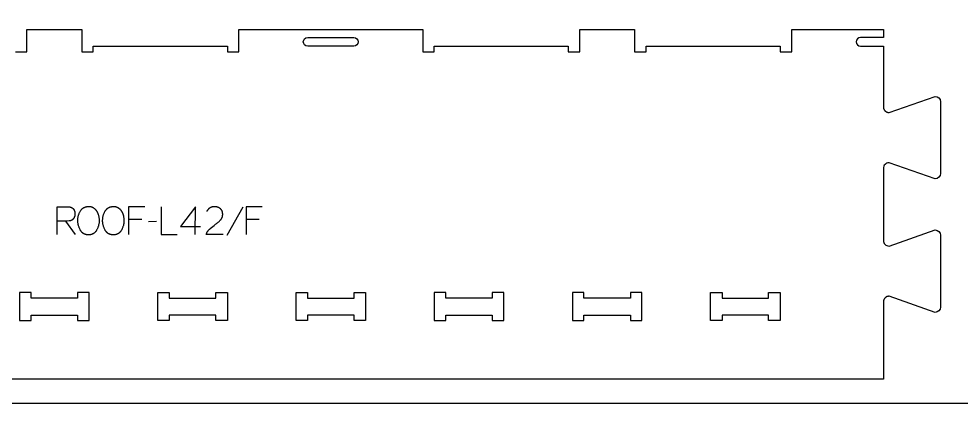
# Model space of a CAD drawing. Extents: x -7518 to -4335, y -84343 to -75479.
# Drawn here: x -5928 to -4905, y -80043 to -79626 of the extents above; entities that cross this region are included whole.
import ezdxf

# ---------------------------------------------------------------- set-up
doc = ezdxf.new("R2010")
doc.units = 0
for name, color, linetype in [('0_SHEET_SPRUCEPLY_2440X122', 1, 'CONTINUOUS'), ('1_ANYTOOL_1MMDEEP_LABELS_S', 2, 'CONTINUOUS'), ('3_ANYTOOL_CUTTHROUGH_INSID', 4, 'CONTINUOUS'), ('4_ANYTOOL_CUTTHROUGH_OUTSI', 5, 'CONTINUOUS')]:
    doc.layers.add(name, color=color, linetype=linetype)

msp = doc.modelspace()

# ---------------------------------------------------------------- linework, layer by layer
at = {"layer": '0_SHEET_SPRUCEPLY_2440X122'}
msp.add_lwpolyline([(-7146.3, -78823), (-7146.3, -80043), (-4706.3, -80043), (-4706.3, -78823)], close=True, dxfattribs=at)
at = {"layer": '1_ANYTOOL_1MMDEEP_LABELS_S'}
for points in [[(-5886.2, -79859.8), (-5886.2, -79829.8), (-5874.8, -79829.8), (-5874.3, -79829.8), (-5873.8, -79829.8), (-5873.6, -79829.8), (-5873.4, -79829.8), (-5873.2, -79829.9), (-5872.9, -79829.9), (-5872.7, -79829.9), (-5872.5, -79830), (-5872.3, -79830), (-5872.1, -79830.1), (-5871.9, -79830.1), (-5871.7, -79830.2), (-5871.5, -79830.2), (-5871.3, -79830.3), (-5871.1, -79830.3), (-5871, -79830.4), (-5870.8, -79830.5), (-5870.6, -79830.5), (-5870.4, -79830.6), (-5870.3, -79830.7), (-5870.1, -79830.8), (-5870, -79830.9), (-5869.8, -79831), (-5869.6, -79831.1), (-5869.5, -79831.2), (-5869.4, -79831.3), (-5869.2, -79831.4), (-5869.1, -79831.5), (-5869, -79831.6), (-5868.8, -79831.7), (-5868.7, -79831.9), (-5868.6, -79832), (-5868.5, -79832.1), (-5868.4, -79832.3), (-5868.3, -79832.4), (-5868.2, -79832.5), (-5868.1, -79832.7), (-5868, -79832.8), (-5867.9, -79833), (-5867.8, -79833.2), (-5867.7, -79833.3), (-5867.6, -79833.5), (-5867.5, -79833.7), (-5867.5, -79833.8), (-5867.4, -79834), (-5867.3, -79834.2), (-5867.3, -79834.4), (-5867.2, -79834.6), (-5867.2, -79834.8), (-5867.1, -79835), (-5867.1, -79835.2), (-5867, -79835.4), (-5867, -79835.6), (-5867, -79835.8), (-5866.9, -79836), (-5866.9, -79836.2), (-5866.9, -79836.4), (-5866.9, -79836.7), (-5866.8, -79837.1), (-5866.8, -79837.6), (-5866.8, -79837.8), (-5866.8, -79838), (-5866.9, -79838.1), (-5866.9, -79838.3), (-5866.9, -79838.5), (-5866.9, -79838.7), (-5866.9, -79838.8), (-5866.9, -79839), (-5867, -79839.2), (-5867, -79839.3), (-5867, -79839.5), (-5867.1, -79839.7), (-5867.1, -79839.8), (-5867.2, -79840), (-5867.2, -79840.2), (-5867.3, -79840.3), (-5867.3, -79840.5), (-5867.4, -79840.7), (-5867.5, -79840.8), (-5867.5, -79841), (-5867.6, -79841.1), (-5867.7, -79841.3), (-5867.8, -79841.4), (-5867.8, -79841.6), (-5867.9, -79841.8), (-5868, -79841.9), (-5868.1, -79842.1), (-5868.2, -79842.2), (-5868.3, -79842.4), (-5868.4, -79842.5), (-5868.5, -79842.7), (-5868.6, -79842.8), (-5868.7, -79843), (-5868.8, -79843.1), (-5869, -79843.2), (-5869.1, -79843.4), (-5869.2, -79843.5), (-5869.3, -79843.6), (-5869.5, -79843.7), (-5869.6, -79843.8), (-5869.7, -79844), (-5869.8, -79844.1), (-5870, -79844.2), (-5870.1, -79844.3), (-5870.3, -79844.3), (-5870.4, -79844.4), (-5870.6, -79844.5), (-5870.7, -79844.6), (-5870.9, -79844.7), (-5871, -79844.7), (-5871.2, -79844.8), (-5871.3, -79844.9), (-5871.5, -79844.9), (-5871.6, -79845), (-5871.8, -79845), (-5872, -79845.1), (-5872.1, -79845.1), (-5872.3, -79845.1), (-5872.5, -79845.2), (-5872.7, -79845.2), (-5872.8, -79845.2), (-5873, -79845.2), (-5873.2, -79845.2), (-5875.1, -79845.3), (-5877.2, -79845.3), (-5886.1, -79845.3)], [(-5790.9, -79829.8), (-5808.6, -79829.8), (-5808.6, -79859.8)], [(-5773.1, -79829.8), (-5773.1, -79859.8), (-5756, -79859.8)], [(-5736.2, -79859.8), (-5736.1, -79829.7), (-5752.2, -79851.1)], [(-5706, -79859.7), (-5724.3, -79859.7), (-5724.1, -79859.2), (-5724, -79859), (-5723.9, -79858.8), (-5723.9, -79858.6), (-5723.8, -79858.4), (-5723.7, -79858.1), (-5723.6, -79857.9), (-5723.5, -79857.7), (-5723.4, -79857.5), (-5723.3, -79857.3), (-5723.2, -79857.1), (-5723, -79856.9), (-5722.9, -79856.7), (-5722.8, -79856.5), (-5722.7, -79856.3), (-5722.6, -79856.1), (-5722.4, -79855.9), (-5722.3, -79855.7), (-5722.1, -79855.6), (-5722, -79855.4), (-5721.9, -79855.2), (-5721.7, -79855), (-5721.6, -79854.9), (-5721.4, -79854.7), (-5721.2, -79854.5), (-5721.1, -79854.3), (-5720.9, -79854.2), (-5720.7, -79854), (-5720.6, -79853.9), (-5720.2, -79853.5), (-5718.7, -79852.3), (-5717.2, -79851.1), (-5715.7, -79850), (-5714.2, -79848.8), (-5713.4, -79848.3), (-5712.7, -79847.7), (-5712, -79847.1), (-5711.3, -79846.6), (-5710.6, -79846), (-5710, -79845.4), (-5709.4, -79844.8), (-5708.8, -79844.1), (-5708.6, -79844), (-5708.5, -79843.8), (-5708.4, -79843.7), (-5708.2, -79843.5), (-5708.1, -79843.3), (-5708, -79843.2), (-5707.9, -79843), (-5707.7, -79842.8), (-5707.6, -79842.6), (-5707.5, -79842.5), (-5707.4, -79842.3), (-5707.3, -79842.1), (-5707.3, -79841.9), (-5707.2, -79841.7), (-5707.1, -79841.6), (-5707, -79841.4), (-5706.9, -79841.2), (-5706.9, -79841), (-5706.8, -79840.8), (-5706.8, -79840.6), (-5706.7, -79840.4), (-5706.7, -79840.2), (-5706.6, -79840), (-5706.6, -79839.8), (-5706.5, -79839.5), (-5706.5, -79839.3), (-5706.5, -79839.1), (-5706.5, -79838.9), (-5706.4, -79838.7), (-5706.4, -79838.5), (-5706.4, -79838.2), (-5706.4, -79838), (-5706.4, -79837.8), (-5706.4, -79837.5), (-5706.4, -79837.3), (-5706.5, -79837), (-5706.5, -79836.8), (-5706.5, -79836.6), (-5706.5, -79836.3), (-5706.6, -79836.1), (-5706.6, -79835.9), (-5706.7, -79835.7), (-5706.7, -79835.5), (-5706.8, -79835.3), (-5706.8, -79835.1), (-5706.9, -79834.9), (-5707, -79834.7), (-5707.1, -79834.5), (-5707.1, -79834.3), (-5707.2, -79834.1), (-5707.3, -79833.9), (-5707.4, -79833.7), (-5707.5, -79833.5), (-5707.6, -79833.4), (-5707.7, -79833.2), (-5707.8, -79833), (-5708, -79832.9), (-5708.1, -79832.7), (-5708.2, -79832.6), (-5708.4, -79832.4), (-5708.5, -79832.3), (-5708.6, -79832.1), (-5708.8, -79832), (-5709, -79831.9), (-5709.1, -79831.7), (-5709.3, -79831.6), (-5709.4, -79831.5), (-5709.6, -79831.4), (-5709.8, -79831.3), (-5709.9, -79831.2), (-5710.1, -79831.1), (-5710.3, -79831), (-5710.5, -79830.9), (-5710.7, -79830.8), (-5710.8, -79830.7), (-5711, -79830.6), (-5711.2, -79830.5), (-5711.4, -79830.4), (-5711.6, -79830.4), (-5711.8, -79830.3), (-5712, -79830.2), (-5712.2, -79830.2), (-5712.4, -79830.1), (-5712.6, -79830.1), (-5712.8, -79830), (-5713.1, -79830), (-5713.3, -79829.9), (-5713.5, -79829.9), (-5713.7, -79829.9), (-5713.9, -79829.9), (-5714.2, -79829.8), (-5714.4, -79829.8), (-5714.6, -79829.8), (-5714.9, -79829.8), (-5715.3, -79829.8), (-5715.7, -79829.8), (-5716.1, -79829.8), (-5716.4, -79829.8), (-5716.8, -79829.9), (-5717.1, -79829.9), (-5717.4, -79830), (-5717.8, -79830), (-5718.1, -79830.1), (-5718.4, -79830.2), (-5718.6, -79830.2), (-5718.7, -79830.3), (-5718.9, -79830.3), (-5719, -79830.4), (-5719.2, -79830.4), (-5719.3, -79830.5), (-5719.4, -79830.6), (-5719.6, -79830.6), (-5719.7, -79830.7), (-5719.9, -79830.8), (-5720, -79830.8), (-5720.1, -79830.9), (-5720.3, -79831), (-5720.4, -79831.1), (-5720.5, -79831.1), (-5720.7, -79831.2), (-5720.8, -79831.3), (-5720.9, -79831.4), (-5721.1, -79831.5), (-5721.2, -79831.6), (-5721.3, -79831.7), (-5721.4, -79831.8), (-5721.5, -79831.9), (-5721.7, -79832), (-5721.8, -79832.1), (-5721.9, -79832.2), (-5722, -79832.3), (-5722.1, -79832.4), (-5722.2, -79832.5), (-5722.3, -79832.6), (-5722.4, -79832.8), (-5722.5, -79832.9), (-5722.7, -79833.1), (-5722.9, -79833.4), (-5723.1, -79833.7), (-5723.3, -79834), (-5723.5, -79834.3), (-5723.7, -79834.6), (-5723.8, -79834.9)], [(-5684.7, -79830.2), (-5701.9, -79861)], [(-5663.5, -79829.8), (-5681.1, -79829.8), (-5681.1, -79859.8)], [(-5877.2, -79845.3), (-5866.7, -79859.8)], [(-5794.1, -79843.7), (-5808.6, -79843.7)], [(-5778.3, -79845.9), (-5787, -79846)], [(-5666.7, -79843.7), (-5681.1, -79843.7)], [(-5752.2, -79851.1), (-5730.4, -79851.1)]]:
    msp.add_lwpolyline(points, dxfattribs=at)
for points in [[(-5851.7, -79829.4), (-5851.3, -79829.4), (-5851, -79829.5), (-5850.6, -79829.5), (-5850.3, -79829.5), (-5850.1, -79829.6), (-5849.9, -79829.6), (-5849.8, -79829.6), (-5849.6, -79829.6), (-5849.4, -79829.7), (-5849.3, -79829.7), (-5849.1, -79829.8), (-5848.9, -79829.8), (-5848.8, -79829.9), (-5848.6, -79829.9), (-5848.5, -79830), (-5848.3, -79830), (-5848.2, -79830.1), (-5848, -79830.1), (-5847.9, -79830.2), (-5847.7, -79830.3), (-5847.6, -79830.3), (-5847.4, -79830.4), (-5847.3, -79830.5), (-5847.1, -79830.6), (-5847, -79830.6), (-5846.9, -79830.7), (-5846.7, -79830.8), (-5846.6, -79830.9), (-5846.3, -79831.1), (-5846.1, -79831.3), (-5845.8, -79831.5), (-5845.6, -79831.7), (-5845.4, -79831.9), (-5845.1, -79832.1), (-5844.9, -79832.4), (-5844.7, -79832.6), (-5844.5, -79832.8), (-5844.3, -79833.1), (-5844.1, -79833.3), (-5843.9, -79833.6), (-5843.7, -79833.8), (-5843.5, -79834.1), (-5843.3, -79834.4), (-5843.2, -79834.7), (-5843, -79834.9), (-5842.8, -79835.2), (-5842.7, -79835.5), (-5842.5, -79835.8), (-5842.4, -79836.1), (-5842.2, -79836.4), (-5842.1, -79836.7), (-5842, -79837.1), (-5841.9, -79837.4), (-5841.8, -79837.7), (-5841.6, -79838), (-5841.5, -79838.3), (-5841.4, -79838.7), (-5841.4, -79839), (-5841.3, -79839.3), (-5841.2, -79839.7), (-5841, -79840.4), (-5840.9, -79841), (-5840.8, -79841.7), (-5840.7, -79842.4), (-5840.7, -79843), (-5840.6, -79843.7), (-5840.6, -79844.3), (-5840.6, -79844.9), (-5840.6, -79845.6), (-5840.6, -79846.2), (-5840.7, -79846.9), (-5840.7, -79847.5), (-5840.8, -79848.1), (-5841, -79848.8), (-5841.1, -79849.4), (-5841.3, -79850), (-5841.4, -79850.7), (-5841.6, -79851.3), (-5841.9, -79852), (-5842.1, -79852.6), (-5842.4, -79853.2), (-5842.7, -79853.9), (-5843, -79854.5), (-5843.3, -79855.1), (-5843.5, -79855.5), (-5843.7, -79855.8), (-5843.9, -79856.1), (-5844.1, -79856.3), (-5844.3, -79856.6), (-5844.5, -79856.9), (-5844.7, -79857.1), (-5844.9, -79857.4), (-5845, -79857.5), (-5845.1, -79857.6), (-5845.3, -79857.7), (-5845.4, -79857.8), (-5845.5, -79857.9), (-5845.6, -79858.1), (-5845.7, -79858.2), (-5845.9, -79858.3), (-5846, -79858.4), (-5846.1, -79858.5), (-5846.2, -79858.5), (-5846.4, -79858.6), (-5846.5, -79858.7), (-5846.6, -79858.8), (-5846.8, -79858.9), (-5846.9, -79859), (-5847, -79859.1), (-5847.2, -79859.1), (-5847.3, -79859.2), (-5847.5, -79859.3), (-5847.6, -79859.3), (-5847.7, -79859.4), (-5847.9, -79859.5), (-5848, -79859.5), (-5848.2, -79859.6), (-5848.3, -79859.6), (-5848.5, -79859.7), (-5848.6, -79859.8), (-5849, -79859.8), (-5849.3, -79859.9), (-5849.6, -79860), (-5849.9, -79860.1), (-5850.3, -79860.1), (-5850.6, -79860.2), (-5851, -79860.2), (-5851.3, -79860.2), (-5851.7, -79860.2), (-5852.1, -79860.2), (-5852.4, -79860.2), (-5852.8, -79860.2), (-5853.2, -79860.2), (-5853.5, -79860.2), (-5853.9, -79860.1), (-5854.2, -79860.1), (-5854.6, -79860), (-5854.9, -79859.9), (-5855.3, -79859.8), (-5855.6, -79859.7), (-5855.7, -79859.7), (-5855.9, -79859.6), (-5856, -79859.6), (-5856.2, -79859.5), (-5856.4, -79859.5), (-5856.5, -79859.4), (-5856.7, -79859.3), (-5856.8, -79859.3), (-5856.9, -79859.2), (-5857.1, -79859.1), (-5857.2, -79859), (-5857.4, -79859), (-5857.5, -79858.9), (-5857.6, -79858.8), (-5857.8, -79858.7), (-5857.9, -79858.6), (-5858, -79858.5), (-5858.2, -79858.4), (-5858.3, -79858.3), (-5858.4, -79858.2), (-5858.6, -79858.1), (-5858.7, -79858), (-5858.8, -79857.9), (-5858.9, -79857.8), (-5859, -79857.7), (-5859.2, -79857.6), (-5859.3, -79857.5), (-5859.4, -79857.3), (-5859.5, -79857.2), (-5859.6, -79857.1), (-5859.8, -79856.8), (-5860, -79856.6), (-5860.2, -79856.3), (-5860.4, -79856), (-5860.6, -79855.7), (-5860.8, -79855.4), (-5861, -79855.1), (-5861.3, -79854.4), (-5861.6, -79853.8), (-5861.9, -79853.1), (-5862.2, -79852.5), (-5862.4, -79851.8), (-5862.7, -79851.2), (-5862.9, -79850.5), (-5863.1, -79849.9), (-5863.2, -79849.2), (-5863.4, -79848.6), (-5863.5, -79847.9), (-5863.6, -79847.3), (-5863.7, -79846.6), (-5863.7, -79846), (-5863.7, -79845.3), (-5863.8, -79844.6), (-5863.7, -79844), (-5863.7, -79843.3), (-5863.6, -79842.6), (-5863.6, -79841.9), (-5863.5, -79841.2), (-5863.3, -79840.6), (-5863.2, -79839.9), (-5863, -79839.3), (-5862.8, -79838.6), (-5862.6, -79838), (-5862.4, -79837.3), (-5862.1, -79836.7), (-5861.8, -79836.1), (-5861.5, -79835.5), (-5861.2, -79834.9), (-5860.9, -79834.3), (-5860.7, -79834), (-5860.5, -79833.7), (-5860.3, -79833.4), (-5860.1, -79833.1), (-5859.9, -79832.9), (-5859.7, -79832.6), (-5859.4, -79832.4), (-5859.2, -79832.1), (-5859.1, -79832), (-5859, -79831.9), (-5858.8, -79831.8), (-5858.7, -79831.7), (-5858.6, -79831.6), (-5858.5, -79831.5), (-5858.3, -79831.4), (-5858.2, -79831.3), (-5858.1, -79831.2), (-5858, -79831.1), (-5857.8, -79831), (-5857.7, -79831), (-5857.5, -79830.9), (-5857.4, -79830.8), (-5857.3, -79830.7), (-5857.1, -79830.6), (-5857, -79830.6), (-5856.8, -79830.5), (-5856.5, -79830.4), (-5856.2, -79830.2), (-5855.9, -79830.1), (-5855.6, -79830), (-5855.3, -79829.9), (-5855, -79829.8), (-5854.6, -79829.7), (-5854.3, -79829.7), (-5853.9, -79829.6), (-5853.6, -79829.6), (-5853.2, -79829.5), (-5852.9, -79829.5), (-5852.5, -79829.5), (-5852.1, -79829.4)], [(-5824.8, -79829.4), (-5824.4, -79829.4), (-5824, -79829.5), (-5823.7, -79829.5), (-5823.3, -79829.5), (-5823.1, -79829.6), (-5823, -79829.6), (-5822.8, -79829.6), (-5822.6, -79829.6), (-5822.5, -79829.7), (-5822.3, -79829.7), (-5822.1, -79829.8), (-5822, -79829.8), (-5821.8, -79829.9), (-5821.7, -79829.9), (-5821.5, -79830), (-5821.4, -79830), (-5821.2, -79830.1), (-5821.1, -79830.1), (-5820.9, -79830.2), (-5820.8, -79830.3), (-5820.6, -79830.3), (-5820.5, -79830.4), (-5820.3, -79830.5), (-5820.2, -79830.6), (-5820.1, -79830.6), (-5819.9, -79830.7), (-5819.8, -79830.8), (-5819.7, -79830.9), (-5819.4, -79831.1), (-5819.1, -79831.3), (-5818.9, -79831.5), (-5818.6, -79831.7), (-5818.4, -79831.9), (-5818.2, -79832.1), (-5818, -79832.4), (-5817.7, -79832.6), (-5817.5, -79832.8), (-5817.3, -79833.1), (-5817.1, -79833.3), (-5816.9, -79833.6), (-5816.7, -79833.8), (-5816.6, -79834.1), (-5816.4, -79834.4), (-5816.2, -79834.7), (-5816, -79834.9), (-5815.9, -79835.2), (-5815.7, -79835.5), (-5815.6, -79835.8), (-5815.4, -79836.1), (-5815.3, -79836.4), (-5815.2, -79836.7), (-5815, -79837.1), (-5814.9, -79837.4), (-5814.8, -79837.7), (-5814.7, -79838), (-5814.6, -79838.3), (-5814.5, -79838.7), (-5814.4, -79839), (-5814.3, -79839.3), (-5814.2, -79839.7), (-5814.1, -79840.4), (-5814, -79841), (-5813.9, -79841.7), (-5813.8, -79842.4), (-5813.7, -79843), (-5813.6, -79843.7), (-5813.6, -79844.3), (-5813.6, -79844.9), (-5813.6, -79845.6), (-5813.7, -79846.2), (-5813.7, -79846.9), (-5813.8, -79847.5), (-5813.9, -79848.1), (-5814, -79848.8), (-5814.1, -79849.4), (-5814.3, -79850), (-5814.5, -79850.7), (-5814.7, -79851.3), (-5814.9, -79852), (-5815.2, -79852.6), (-5815.4, -79853.2), (-5815.7, -79853.9), (-5816, -79854.5), (-5816.4, -79855.1), (-5816.5, -79855.5), (-5816.7, -79855.8), (-5816.9, -79856.1), (-5817.1, -79856.3), (-5817.3, -79856.6), (-5817.5, -79856.9), (-5817.7, -79857.1), (-5818, -79857.4), (-5818.1, -79857.5), (-5818.2, -79857.6), (-5818.3, -79857.7), (-5818.4, -79857.8), (-5818.5, -79857.9), (-5818.7, -79858.1), (-5818.8, -79858.2), (-5818.9, -79858.3), (-5819, -79858.4), (-5819.1, -79858.5), (-5819.3, -79858.5), (-5819.4, -79858.6), (-5819.5, -79858.7), (-5819.7, -79858.8), (-5819.8, -79858.9), (-5819.9, -79859), (-5820.1, -79859.1), (-5820.2, -79859.1), (-5820.4, -79859.2), (-5820.5, -79859.3), (-5820.6, -79859.3), (-5820.8, -79859.4), (-5820.9, -79859.5), (-5821.1, -79859.5), (-5821.2, -79859.6), (-5821.4, -79859.6), (-5821.5, -79859.7), (-5821.7, -79859.8), (-5822, -79859.8), (-5822.3, -79859.9), (-5822.6, -79860), (-5823, -79860.1), (-5823.3, -79860.1), (-5823.7, -79860.2), (-5824, -79860.2), (-5824.4, -79860.2), (-5824.7, -79860.2), (-5825.1, -79860.2), (-5825.5, -79860.2), (-5825.9, -79860.2), (-5826.2, -79860.2), (-5826.6, -79860.2), (-5826.9, -79860.1), (-5827.3, -79860.1), (-5827.6, -79860), (-5828, -79859.9), (-5828.3, -79859.8), (-5828.6, -79859.7), (-5828.8, -79859.7), (-5828.9, -79859.6), (-5829.1, -79859.6), (-5829.2, -79859.5), (-5829.4, -79859.5), (-5829.5, -79859.4), (-5829.7, -79859.3), (-5829.8, -79859.3), (-5830, -79859.2), (-5830.1, -79859.1), (-5830.3, -79859), (-5830.4, -79859), (-5830.6, -79858.9), (-5830.7, -79858.8), (-5830.8, -79858.7), (-5831, -79858.6), (-5831.1, -79858.5), (-5831.2, -79858.4), (-5831.4, -79858.3), (-5831.5, -79858.2), (-5831.6, -79858.1), (-5831.7, -79858), (-5831.8, -79857.9), (-5832, -79857.8), (-5832.1, -79857.7), (-5832.2, -79857.6), (-5832.3, -79857.5), (-5832.4, -79857.3), (-5832.5, -79857.2), (-5832.7, -79857.1), (-5832.9, -79856.8), (-5833.1, -79856.6), (-5833.3, -79856.3), (-5833.5, -79856), (-5833.7, -79855.7), (-5833.9, -79855.4), (-5834, -79855.1), (-5834.4, -79854.4), (-5834.7, -79853.8), (-5835, -79853.1), (-5835.2, -79852.5), (-5835.5, -79851.8), (-5835.7, -79851.2), (-5835.9, -79850.5), (-5836.1, -79849.9), (-5836.3, -79849.2), (-5836.4, -79848.6), (-5836.5, -79847.9), (-5836.6, -79847.3), (-5836.7, -79846.6), (-5836.8, -79846), (-5836.8, -79845.3), (-5836.8, -79844.6), (-5836.8, -79844), (-5836.7, -79843.3), (-5836.7, -79842.6), (-5836.6, -79841.9), (-5836.5, -79841.2), (-5836.4, -79840.6), (-5836.2, -79839.9), (-5836.1, -79839.3), (-5835.9, -79838.6), (-5835.7, -79838), (-5835.4, -79837.3), (-5835.2, -79836.7), (-5834.9, -79836.1), (-5834.6, -79835.5), (-5834.3, -79834.9), (-5833.9, -79834.3), (-5833.7, -79834), (-5833.5, -79833.7), (-5833.3, -79833.4), (-5833.1, -79833.1), (-5832.9, -79832.9), (-5832.7, -79832.6), (-5832.5, -79832.4), (-5832.2, -79832.1), (-5832.1, -79832), (-5832, -79831.9), (-5831.9, -79831.8), (-5831.8, -79831.7), (-5831.6, -79831.6), (-5831.5, -79831.5), (-5831.4, -79831.4), (-5831.3, -79831.3), (-5831.1, -79831.2), (-5831, -79831.1), (-5830.9, -79831), (-5830.7, -79831), (-5830.6, -79830.9), (-5830.5, -79830.8), (-5830.3, -79830.7), (-5830.2, -79830.6), (-5830, -79830.6), (-5829.9, -79830.5), (-5829.6, -79830.4), (-5829.3, -79830.2), (-5829, -79830.1), (-5828.7, -79830), (-5828.3, -79829.9), (-5828, -79829.8), (-5827.7, -79829.7), (-5827.3, -79829.7), (-5827, -79829.6), (-5826.6, -79829.6), (-5826.3, -79829.5), (-5825.9, -79829.5), (-5825.5, -79829.5), (-5825.1, -79829.4)]]:
    msp.add_lwpolyline(points, close=True, dxfattribs=at)
at = {"layer": '3_ANYTOOL_CUTTHROUGH_INSID', "color": 4}
msp.add_lwpolyline([(-5564.2, -79645.9, -1), (-5564.2, -79655.4), (-5614.2, -79655.4, -1), (-5614.2, -79645.9)], format="xyb", close=True, dxfattribs=at)
for points in [[(-5914.4, -79928.9), (-5914.4, -79922.9), (-5926.9, -79922.9), (-5926.9, -79953.4), (-5914.4, -79953.4), (-5914.4, -79947.4), (-5863.9, -79947.4), (-5863.9, -79953.4), (-5851.4, -79953.4), (-5851.4, -79922.9), (-5863.9, -79922.9), (-5863.9, -79928.9)], [(-5764.4, -79947.4), (-5764.4, -79953.4), (-5776.9, -79953.4), (-5776.9, -79922.9), (-5764.4, -79922.9), (-5764.4, -79928.9), (-5713.9, -79928.9), (-5713.9, -79922.9), (-5701.4, -79922.9), (-5701.4, -79953.4), (-5713.9, -79953.4), (-5713.9, -79947.4)], [(-5614.4, -79928.9), (-5563.9, -79928.9), (-5563.9, -79922.9), (-5551.4, -79922.9), (-5551.4, -79953.4), (-5563.9, -79953.4), (-5563.9, -79947.4), (-5614.4, -79947.4), (-5614.4, -79953.4), (-5626.9, -79953.4), (-5626.9, -79922.9), (-5614.4, -79922.9)], [(-5413.9, -79947.4), (-5413.9, -79953.4), (-5401.4, -79953.4), (-5401.4, -79922.9), (-5413.9, -79922.9), (-5413.9, -79928.9), (-5464.4, -79928.9), (-5464.4, -79922.9), (-5476.9, -79922.9), (-5476.9, -79953.4), (-5464.4, -79953.4), (-5464.4, -79947.4)], [(-5314.4, -79928.9), (-5314.4, -79922.9), (-5326.9, -79922.9), (-5326.9, -79953.4), (-5314.4, -79953.4), (-5314.4, -79947.4), (-5263.9, -79947.4), (-5263.9, -79953.4), (-5251.4, -79953.4), (-5251.4, -79922.9), (-5263.9, -79922.9), (-5263.9, -79928.9)], [(-5113.9, -79928.9), (-5113.9, -79922.9), (-5101.4, -79922.9), (-5101.4, -79953.4), (-5113.9, -79953.4), (-5113.9, -79947.4), (-5164.4, -79947.4), (-5164.4, -79953.4), (-5176.9, -79953.4), (-5176.9, -79922.9), (-5164.4, -79922.9), (-5164.4, -79928.9)]]:
    msp.add_lwpolyline(points, close=True, dxfattribs=at)
at = {"layer": '4_ANYTOOL_CUTTHROUGH_OUTSI', "color": 5}
msp.add_lwpolyline([(-5931.4, -79661.4), (-5918.9, -79661.4), (-5918.9, -79661.2), (-5918.9, -79637.4), (-5859.4, -79637.4), (-5859.4, -79661.2), (-5859.4, -79661.4), (-5846.9, -79661.4), (-5846.9, -79655.4), (-5701.4, -79655.4), (-5701.4, -79661.4), (-5688.9, -79661.4), (-5688.9, -79661.2), (-5688.9, -79637.4), (-5489.4, -79637.4), (-5489.4, -79661.2), (-5489.4, -79661.4), (-5476.9, -79661.4), (-5476.9, -79655.4), (-5439.2, -79655.4), (-5331.4, -79655.4), (-5331.4, -79661.4), (-5318.9, -79661.4), (-5318.9, -79637.4), (-5259.4, -79637.4), (-5259.4, -79661.4), (-5246.9, -79661.4), (-5246.9, -79655.4), (-5101.4, -79655.4), (-5101.4, -79661.4), (-5088.9, -79661.4), (-5088.9, -79637.4), (-4989.4, -79637.4), (-4989.4, -79645.9), (-5014.2, -79645.9), (-5014.2, -79645.9, 1), (-5014.2, -79655.4), (-4989.4, -79655.4), (-4989.4, -79721.2), (-4989.4, -79721.3), (-4989.4, -79721.5), (-4989.4, -79721.6), (-4989.4, -79721.8), (-4989.4, -79721.9), (-4989.4, -79722.1), (-4989.3, -79722.2), (-4989.3, -79722.3), (-4989.3, -79722.5), (-4989.2, -79722.6), (-4989.2, -79722.8), (-4989.2, -79722.9), (-4989.1, -79723.1), (-4989.1, -79723.2), (-4989, -79723.4), (-4989, -79723.5), (-4988.9, -79723.6), (-4988.8, -79723.8), (-4988.8, -79723.9), (-4988.7, -79724.1), (-4988.6, -79724.2), (-4988.5, -79724.3), (-4988.5, -79724.5), (-4988.4, -79724.6), (-4988.3, -79724.7), (-4988.2, -79724.9), (-4988.1, -79725), (-4988, -79725.1), (-4987.9, -79725.2), (-4987.8, -79725.4), (-4987.7, -79725.5), (-4987.6, -79725.6), (-4987.4, -79725.7), (-4987.3, -79725.8), (-4987.2, -79725.9), (-4987.1, -79726), (-4987, -79726.1), (-4986.8, -79726.2), (-4986.7, -79726.3), (-4986.6, -79726.4), (-4986.4, -79726.5), (-4986.3, -79726.6), (-4986.2, -79726.6), (-4986, -79726.7), (-4985.9, -79726.8), (-4985.7, -79726.8), (-4985.6, -79726.9), (-4985.5, -79727), (-4985.3, -79727), (-4985.2, -79727.1), (-4985, -79727.1), (-4984.9, -79727.2), (-4984.7, -79727.2), (-4984.6, -79727.2), (-4984.4, -79727.3), (-4984.3, -79727.3), (-4984.2, -79727.3), (-4984, -79727.3), (-4983.9, -79727.4), (-4983.7, -79727.4), (-4983.6, -79727.4), (-4983.4, -79727.4), (-4983.3, -79727.4), (-4983.2, -79727.4), (-4983.1, -79727.4), (-4983.1, -79727.4), (-4933.1, -79709.9), (-4933.1, -79709.9, -0.412073), (-4927.4, -79715.7), (-4927.4, -79793.7, -0.412073), (-4933.1, -79799.4), (-4983.1, -79781.9), (-4983.1, -79781.9), (-4983.2, -79781.9), (-4983.2, -79781.9, 0.414214), (-4989.4, -79788.2), (-4989.4, -79866.2, 0.414214), (-4983.2, -79872.4), (-4983.1, -79872.4), (-4983.1, -79872.4), (-4933.1, -79854.9), (-4933.1, -79854.9, -0.412073), (-4927.4, -79860.7), (-4927.4, -79938.7, -0.412073), (-4933.1, -79944.4), (-4983.1, -79926.9), (-4983.1, -79926.9), (-4983.2, -79926.9), (-4983.2, -79926.9), (-4983.3, -79926.9), (-4983.4, -79926.9), (-4983.6, -79926.9), (-4983.7, -79926.9), (-4983.9, -79926.9), (-4984, -79927), (-4984.2, -79927), (-4984.3, -79927), (-4984.4, -79927), (-4984.6, -79927.1), (-4984.7, -79927.1), (-4984.9, -79927.1), (-4985, -79927.2), (-4985.2, -79927.2), (-4985.3, -79927.3), (-4985.5, -79927.3), (-4985.6, -79927.4), (-4985.7, -79927.5), (-4985.9, -79927.5), (-4986, -79927.6), (-4986.2, -79927.7), (-4986.3, -79927.7), (-4986.4, -79927.8), (-4986.6, -79927.9), (-4986.7, -79928), (-4986.8, -79928.1), (-4987, -79928.2), (-4987.1, -79928.3), (-4987.2, -79928.4), (-4987.3, -79928.5), (-4987.4, -79928.6), (-4987.6, -79928.7), (-4987.7, -79928.8), (-4987.8, -79928.9), (-4987.9, -79929.1), (-4988, -79929.2), (-4988.1, -79929.3), (-4988.2, -79929.4), (-4988.3, -79929.6), (-4988.4, -79929.7), (-4988.5, -79929.8), (-4988.5, -79930), (-4988.6, -79930.1), (-4988.7, -79930.2), (-4988.8, -79930.4), (-4988.8, -79930.5), (-4988.9, -79930.7), (-4989, -79930.8), (-4989, -79931), (-4989.1, -79931.1), (-4989.1, -79931.2), (-4989.2, -79931.4), (-4989.2, -79931.5), (-4989.2, -79931.7), (-4989.3, -79931.8), (-4989.3, -79932), (-4989.3, -79932.1), (-4989.4, -79932.3), (-4989.4, -79932.4), (-4989.4, -79932.5), (-4989.4, -79932.7), (-4989.4, -79932.8), (-4989.4, -79933), (-4989.4, -79933.1), (-4989.4, -80016.9), (-5439.2, -80016.9), (-6339.2, -80016.9)], format="xyb", dxfattribs=at)

doc.saveas('drawing.dxf')
